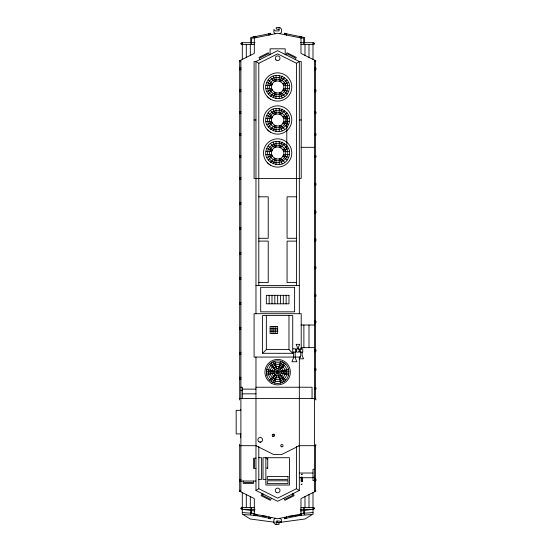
<?xml version="1.0" encoding="UTF-8"?>
<svg xmlns="http://www.w3.org/2000/svg" width="552" height="552" viewBox="0 0 552 552"><rect width="100%" height="100%" fill="white"/><g stroke="black" fill="none" stroke-linecap="round" stroke-linejoin="round"><path stroke-width="0.83" d="M274.006 371.179L266.381 371.179L266.719 375.084A11.309 11.309 0 0 0 269.652 380.156L271.991 381.949L274.723 383.081A11.309 11.309 0 0 0 280.575 383.081L283.307 381.949L285.646 380.156A11.309 11.309 0 0 0 288.579 375.084L288.917 371.179L281.292 371.179M239.706 67.903L239.72 60.941L240.175 60.596L240.631 60.941M240.631 491.059L239.941 491.342L239.844 490.604M266.381 371.172L266.719 369.226A11.309 11.309 0 0 1 269.652 364.154L271.991 362.36L274.723 361.229A11.309 11.309 0 0 1 280.575 361.229L283.307 362.36L285.646 364.154A11.309 11.309 0 0 1 288.579 369.226L288.917 371.172M314.668 60.941L315.358 60.658L315.454 61.396M266.871 458.884C266.478 457.622 268.576 458.484 267.403 459.105M267.755 458.65L267.685 468.31L267.044 468.482L266.871 467.841M315.592 480.799L315.592 490.935L315.247 491.39L314.668 491.059M302.123 477.473C302.365 476.928 301.371 476.824 301.219 477.232C302.537 478.322 302.151 478.363 302.158 481.275C301.551 482.952 300.771 480.047 302.123 481.303M284.811 34.7L284.949 34.01A0.704 0.704 0 0 1 286.315 33.927M286.198 34.983L286.336 34.293M286.426 35.031L286.709 33.644L284.577 33.217L284.577 34.659M299.363 37.646L299.646 36.259L301.495 36.632L301.213 38.019L277.649 33.258L254.086 38.019L253.81 36.632L255.652 36.259L255.935 37.646M299.598 37.688L299.736 36.998M255.562 515.002L255.707 514.312M255.935 514.354L255.652 515.74L253.81 515.368L254.086 513.981L277.649 518.742L301.213 513.981L301.495 515.368L299.646 515.74L299.363 514.354M268.872 516.969L268.589 518.356L270.721 518.783L270.721 517.341M268.962 517.707L269.1 517.017M270.487 517.3L270.349 517.99A0.704 0.704 0 0 1 268.983 518.073M272.081 371.172L272.184 370.689A5.63 5.63 0 0 1 273.688 368.17M274.723 383.081L280.575 361.229M266.761 82.483C260.365 96.248 283.328 105.756 288.537 91.501C294.934 77.735 271.97 68.227 266.761 82.483L271.991 84.642C268.665 91.805 280.602 96.745 283.314 89.334C286.64 82.179 274.696 77.232 271.991 84.642M266.761 115.471C260.365 129.237 283.328 138.752 288.537 124.497C294.934 110.731 271.97 101.216 266.761 115.471L271.991 117.638C268.665 124.8 280.602 129.741 283.314 122.33C286.64 115.168 274.696 110.227 271.991 117.638M266.761 148.467C260.365 162.233 283.328 171.741 288.537 157.486C294.934 143.72 271.97 134.212 266.761 148.467L271.991 150.634C268.665 157.789 280.602 162.736 283.314 155.326C286.64 148.164 274.696 143.223 271.991 150.634M273.143 97.876L275.303 92.653M279.995 81.33L282.162 76.1M273.143 130.872L275.303 125.642M279.995 114.326L282.162 109.096M273.143 163.868L275.303 158.638M279.995 147.315L282.162 142.092M255.321 37.288L254.72 37.584M269.21 33.996L270.08 33.941M286.088 518.004L285.218 518.059M299.984 514.712L300.578 514.416M285.977 54.855L287.026 52.75L296.3 57.387L295.251 59.499M262.172 493.564L261.117 495.675L270.39 500.312L271.446 498.201M263.014 493.985L262.379 495.254L269.969 499.042M271.17 381.425L274.986 374.822M278.629 368.515L282.438 361.905M272.86 382.405L276.676 375.795M280.319 369.488L284.128 362.885M285.218 33.941L286.088 33.996M270.08 518.059L269.21 518.004M241.997 43.863C241.1 44.836 240.803 42.587 241.928 43.291M239.844 68.51L239.844 69.179M239.844 90.424L239.844 91.094M239.844 112.346L239.844 113.008M239.844 134.26L239.844 134.929M239.844 156.181L239.844 156.844M315.454 69.179L315.454 68.51M239.844 178.096L239.844 178.765M315.454 91.094L315.454 90.424M239.844 203.081L239.844 203.743M315.454 113.008L315.454 112.346M239.844 228.059L239.844 228.728M315.454 134.929L315.454 134.26M239.844 253.044L239.844 253.706M315.454 156.844L315.454 156.181M239.844 278.022L239.844 278.691M315.454 184.658L315.454 183.988M239.844 303.007L239.844 303.669M315.454 212.465L315.454 211.802M239.844 327.985L239.844 328.654M315.454 240.272L315.454 239.609M239.844 352.969L239.844 353.632M315.454 268.086L315.454 267.416M239.844 377.947L239.844 378.617M315.454 295.893L315.454 295.23M315.454 322.292L315.454 321.623M315.454 351.044L315.454 350.375M315.454 369.895L315.454 369.226M239.844 479.998L239.844 480.661M315.454 388.753L315.454 388.084M315.454 480.192L315.454 479.522M313.301 508.137C314.198 507.164 314.495 509.413 313.377 508.709M280.009 33.727L281.423 32.313L281.423 29.014L280.009 27.6L276.235 27.6L276.235 29.014L279.064 29.484M268.286 94.061L272.343 89.997M280.657 81.682L284.722 77.625M270.577 96.358L274.641 92.294M282.955 83.98L287.019 79.916M268.286 127.057L272.343 122.992M280.657 114.678L284.722 110.614M270.577 129.354L274.641 125.29M282.955 116.976L287.019 112.912M268.286 160.052L272.343 155.988M280.657 147.674L284.722 143.61M270.577 162.343L274.641 158.286M282.955 149.971L287.019 145.907M262.566 353.301L262.566 315.592L292.732 315.592L292.732 353.301L262.566 353.301L266.34 349.533L266.34 315.592M269.652 380.156L285.646 364.154M275.296 518.273L273.882 519.687L273.882 522.986L275.296 524.4L279.064 524.4L279.064 522.986L276.235 522.516M273.647 368.156L274.013 367.825A5.63 5.63 0 0 1 275.745 366.866L276.186 366.694M281.651 376.153L281.285 376.485A5.63 5.63 0 0 1 279.602 377.444L279.112 377.616A5.63 5.63 0 0 1 276.214 377.596M285.998 34.459L285.329 34.5M269.3 517.541L269.969 517.5M240.417 69.248L240.417 68.434M240.417 91.17L240.417 90.355M313.377 43.291C314.495 42.587 314.198 44.836 313.301 43.863M240.417 113.084L240.417 112.27M314.888 68.434L314.888 69.248M240.417 135.005L240.417 134.184M314.888 90.355L314.888 91.17M240.417 156.92L240.417 156.106M314.888 112.27L314.888 113.084M240.417 178.841L240.417 178.02M314.888 134.184L314.888 135.005M240.417 203.819L240.417 203.005M314.888 156.106L314.888 156.92M240.417 228.804L240.417 227.983M314.888 183.913L314.888 184.734M240.417 253.782L240.417 252.968M314.888 211.726L314.888 212.541M240.417 278.767L240.417 277.946M314.888 239.533L314.888 240.348M240.417 303.745L240.417 302.931M314.888 267.34L314.888 268.162M240.417 328.73L240.417 327.909M314.888 295.154L314.888 295.969M240.417 353.708L240.417 352.894M240.417 378.693L240.417 377.872M314.888 321.547L314.888 322.368M314.888 350.299L314.888 351.113M314.888 369.157L314.888 369.971M314.888 388.008L314.888 388.822M240.417 480.737L240.417 479.923M241.928 508.709C240.803 509.413 241.1 507.164 241.997 508.137M314.888 479.446L314.888 480.268M269.969 34.5L269.3 34.459M285.329 517.5L285.998 517.541M296.507 285.425L296.507 63.287L299.329 61.534L301.219 61.534L301.219 178.434L254.086 178.434L254.086 61.534L255.969 61.534L277.649 50.694L299.329 61.534L299.329 313.708M283.549 498.352L277.649 501.306L255.969 490.466L258.798 488.713L258.798 446.54M311.597 514.975L305.028 519.004L277.649 522.654L275.993 522.427M260.261 57.808L267.851 54.013M255.969 313.708L255.969 61.534L258.798 63.287L277.649 53.854L296.507 63.287M299.329 445.685L281.893 454.406L273.406 454.406L255.969 445.685M293.126 493.564L294.181 495.675L284.908 500.312L283.852 498.201L299.329 490.466L296.507 488.713L277.649 498.145L258.798 488.713M285.329 499.042L292.919 495.254L292.284 493.985M266.761 91.501L271.991 89.334M283.314 84.642L288.537 82.483M266.761 124.497L271.991 122.33M283.314 117.638L288.537 115.471M266.761 157.486L271.991 155.326M283.314 150.634L288.537 148.467M254.658 36.715L255.024 36.687M300.64 515.285L300.281 515.313M266.719 375.084L288.579 369.226M253.851 36.867L250.677 37.508L250.677 43.387M255.7 36.487L268.638 33.872M254.037 37.784L251.615 38.274L251.615 43.863M286.66 518.128L299.598 515.513M300.281 36.687L300.64 36.715M300.578 37.584L299.984 37.288M254.72 514.416L255.321 514.712M255.024 515.313L254.658 515.285M300.467 510.986L312.998 509.317L300.274 509.317M260.213 442.152L260.82 442.069M300.467 513.484L312.998 512.546M288.855 516.237L293.14 515.92M294.851 515.789L312.998 514.436L312.998 492.584M255.024 42.683L242.3 42.683L242.3 59.416M300.274 42.683L312.998 42.683L312.998 59.416M242.3 42.918L241.59 42.918A0.704 0.704 0 0 0 240.886 43.629A0.704 0.704 0 0 0 241.59 44.332L242.3 44.332M312.998 42.918L313.708 42.918A0.704 0.704 0 0 1 314.412 43.629A0.704 0.704 0 0 1 313.708 44.332L312.998 44.332M242.3 44.567L254.32 44.567M300.978 44.567L312.998 44.567M240.886 60.361L240.175 60.361A0.704 0.704 0 0 0 239.823 61.679M314.412 60.361L315.123 60.361A0.704 0.704 0 0 1 315.475 61.679M240.886 67.903L239.471 67.903L239.471 69.787L240.886 69.787M314.412 67.903L315.827 67.903L315.827 69.787L314.412 69.787M240.175 68.137L240.886 68.137M314.412 68.137L315.123 68.137M240.175 69.552L240.886 69.552M314.412 69.552L315.123 69.552M266.023 85.367L271.77 85.367M283.528 85.367L289.276 85.367M266.023 88.61L271.77 88.61M283.528 88.61L289.276 88.61M240.886 89.817L239.471 89.817L239.471 91.701L240.886 91.701M314.412 89.817L315.827 89.817L315.827 91.701L314.412 91.701M240.175 90.052L240.886 90.052M314.412 90.052L315.123 90.052M240.175 91.466L240.886 91.466M314.412 91.466L315.123 91.466M240.886 111.739L239.471 111.739L239.471 113.622L240.886 113.622M314.412 111.739L315.827 111.739L315.827 113.622L314.412 113.622M240.175 111.973L240.886 111.973M314.412 111.973L315.123 111.973M240.175 113.388L240.886 113.388M314.412 113.388L315.123 113.388M266.023 118.363L271.77 118.363M283.528 118.363L289.276 118.363M254.086 119.984L255.969 119.984M299.329 119.984L301.219 119.984M266.023 121.606L271.77 121.606M283.528 121.606L289.276 121.606M240.886 133.653L239.471 133.653L239.471 135.537L240.886 135.537M314.412 133.653L315.827 133.653L315.827 135.537L314.412 135.537M240.175 133.888L240.886 133.888M314.412 133.888L315.123 133.888M240.175 135.302L240.886 135.302M314.412 135.302L315.123 135.302M301.006 147.322L314.412 147.322M266.023 151.358L271.77 151.358M283.528 151.358L289.276 151.358M266.023 154.601L271.77 154.601M283.528 154.601L289.276 154.601M240.886 155.567L239.471 155.567L239.471 157.458L240.886 157.458M314.412 155.567L315.827 155.567L315.827 157.458L314.412 157.458M240.175 155.809L240.886 155.809M240.175 157.223L240.886 157.223M240.886 177.489L239.471 177.489L239.471 179.372L240.886 179.372M240.175 177.723L240.886 177.723M240.175 179.138L240.886 179.138M314.412 183.381L315.827 183.381L315.827 185.265L314.412 185.265M258.798 196.816L268.224 196.816L268.224 238.291L258.798 238.291M296.507 196.816L287.075 196.816L287.075 238.291L296.507 238.291M240.886 202.467L239.471 202.467L239.471 204.357L240.886 204.357M240.175 202.708L240.886 202.708M240.175 204.123L240.886 204.123M314.412 211.188L315.827 211.188L315.827 213.072L314.412 213.072M240.886 227.452L239.471 227.452L239.471 229.335L240.886 229.335M240.175 227.686L240.886 227.686M240.175 229.101L240.886 229.101M314.412 239.002L315.827 239.002L315.827 240.886L314.412 240.886M258.798 241.1L268.224 241.1L268.224 282.596L258.798 282.596M296.507 241.12L287.075 241.12L287.075 282.596L296.507 282.596M240.886 252.43L239.471 252.43L239.471 254.32L240.886 254.32M240.175 252.671L240.886 252.671M240.175 254.086L240.886 254.086M314.412 266.809L315.827 266.809L315.827 268.693L314.412 268.693M240.886 277.414L239.471 277.414L239.471 279.298L240.886 279.298M240.175 277.649L240.886 277.649M240.175 279.064L240.886 279.064M255.969 285.425L299.329 285.425M314.412 294.616L315.827 294.616L315.827 296.507L314.412 296.507M240.886 302.392L239.471 302.392L239.471 304.283L240.886 304.283M240.175 302.634L240.886 302.634M240.175 304.048L240.886 304.048M314.412 321.016L315.827 321.016L315.827 322.899L314.412 322.899M301.006 325.018L314.412 325.018M240.886 327.377L239.471 327.377L239.471 329.261L240.886 329.261M240.175 327.612L240.886 327.612M270.107 328.792L277.649 328.792M240.175 329.026L240.886 329.026M270.107 331.145L277.649 331.145M301.006 347.643L314.412 347.643M293.084 348.823L295.679 348.823M296.624 348.823L299.218 348.823M300.157 348.823L302.751 348.823L302.751 352.121L300.157 352.121M266.34 349.533L288.965 349.533L292.732 353.301M295.561 349.533L296.617 349.768M298.832 349.533L300.536 349.768M299.17 349.768L299.198 351.417M314.412 349.768L315.827 349.768L315.827 351.652L314.412 351.652M295.561 351.417L296.665 351.417M298.832 351.417L300.536 351.417M293.084 352.121L295.679 352.121M296.624 352.121L299.218 352.121M240.886 352.355L239.471 352.355L239.471 354.246L240.886 354.246M240.175 352.597L240.886 352.597M240.175 354.011L240.886 354.011M300.592 357.075L254.086 357.075L254.086 313.708L301.219 313.708L301.219 349.416M314.654 368.501L315.592 368.501L315.592 351.652M314.412 368.619L315.827 368.619L315.827 370.502L314.412 370.502M266.381 373.131L274.006 373.131M281.292 373.131L288.917 373.131M240.886 377.34L239.471 377.34L239.471 379.224L240.886 379.224M240.175 377.575L240.886 377.575M240.175 378.989L240.886 378.989M240.886 387.235L242.3 387.235L242.3 398.551M255.969 387.235L312.059 387.235L312.059 398.551M314.412 387.476L315.827 387.476L315.827 389.36L314.412 389.36M242.3 389.125L255.969 389.125M314.412 389.125L315.123 389.125A0.704 0.704 0 0 0 315.475 387.801M314.654 389.533L315.592 389.533L315.592 398.861L314.792 398.861M240.886 390.54L242.3 390.54M242.3 393.838L255.969 393.838M240.886 410.336L236.173 410.336L236.173 433.9L240.886 433.9M256.349 445.685L239.471 445.685L239.471 444.27M298.949 445.685L315.827 445.685L315.827 444.27M258.798 457.705L261.627 457.705L261.627 479.384L258.798 479.384M255.969 458.174L253.609 458.174L253.609 468.544L255.969 468.544M314.412 469.255L312.998 469.255L312.998 480.564L315.123 480.564M299.329 473.023L312.998 473.023M312.998 477.266L314.412 477.266M299.329 477.735L312.998 477.735M314.412 478.915L315.827 478.915L315.827 480.799L314.412 480.799M240.886 479.384L239.471 479.384L239.471 481.275L240.886 481.275M265.864 479.384L263.035 479.384L263.035 457.705L289.434 457.705L289.434 485.042L265.864 485.042L265.864 457.705M240.175 479.619L240.886 479.619M240.175 481.033L255.969 481.033M244.184 482.448L252.671 482.448M240.886 491.639L240.175 491.639A0.704 0.704 0 0 1 239.823 490.321M314.412 491.639L315.123 491.639A0.704 0.704 0 0 0 315.475 490.321M242.3 507.433L254.32 507.433M300.978 507.433L312.998 507.433M242.3 507.667L241.59 507.667A0.704 0.704 0 0 0 240.886 508.371A0.704 0.704 0 0 0 241.59 509.082L242.3 509.082M312.998 507.667L313.708 507.667A0.704 0.704 0 0 1 314.412 508.371A0.704 0.704 0 0 1 313.708 509.082L312.998 509.082M255.024 509.317L242.3 509.317L254.831 510.986M242.3 512.546L254.831 513.484M257.874 515.596L242.3 514.436L242.3 492.584M262.159 515.92L266.443 516.237M274.33 522.206L250.27 519.004L243.701 514.975M286.66 33.872L299.598 36.487M301.447 36.867L304.621 37.508L304.621 43.387M301.261 37.784L303.683 38.274L303.683 43.863M255.7 515.513L268.638 518.128M266.719 369.226L288.579 375.084M279.112 366.694L279.581 366.838A5.63 5.63 0 0 1 281.292 367.839L281.651 368.156M276.186 377.616L275.717 377.471A5.63 5.63 0 0 1 274.054 376.471L273.647 376.153A5.63 5.63 0 0 1 272.233 373.614L272.081 373.138A5.63 5.63 0 0 1 272.129 371.179M283.314 89.334L288.537 91.501M283.314 122.33L288.537 124.497M283.314 155.326L288.537 157.486M267.403 467.62L267.755 468.075M287.447 54.013L295.037 57.808M267.651 96.986L269.797 98.746M267.651 129.982L269.797 131.742M267.651 162.978L269.797 164.737M275.296 33.727L273.882 32.313L273.882 29.484L275.296 30.898L279.064 30.898L279.064 27.6M270.577 77.625L274.641 81.682M282.955 89.997L287.019 94.061M268.286 79.916L272.343 83.98M280.657 92.294L284.722 96.358M270.577 110.614L274.641 114.678M282.955 122.992L287.019 127.057M268.286 112.912L272.343 116.976M280.657 125.29L284.722 129.354M270.577 143.61L274.641 147.674M282.955 155.988L287.019 160.052M268.286 145.907L272.343 149.971M280.657 158.286L284.722 162.343M269.652 364.154L285.646 380.156M280.009 518.273L281.423 519.687L281.423 522.516L280.009 521.102L276.235 521.102L276.235 524.4M272.86 361.905L276.676 368.515M280.319 374.822L284.128 381.425M271.17 362.885L274.986 369.488M278.629 375.795L282.438 382.405M286.792 116.196C282.417 104.218 263.132 112.208 268.507 123.772C272.881 135.751 292.167 127.76 286.792 116.196L286.792 149.192C292.167 160.756 272.881 168.739 268.507 156.768C263.132 145.204 282.417 137.213 286.792 149.192M269.328 54.855L268.272 52.75L258.998 57.387L260.047 59.499M273.143 76.1L275.303 81.33M279.995 92.653L282.162 97.876M273.143 109.096L275.303 114.326M279.995 125.642L282.162 130.872M273.143 142.092L275.303 147.315M279.995 158.638L282.162 163.868M274.723 361.229L280.575 383.081M283.217 371.172L283.114 370.689A5.63 5.63 0 0 0 281.658 368.17M270.487 34.7L270.349 34.01A0.704 0.704 0 0 0 268.983 33.927M268.962 34.293L269.1 34.983M268.872 35.031L268.589 33.644L270.721 33.217L270.721 34.659M255.562 36.998L255.707 37.688M299.598 514.312L299.736 515.002M286.426 516.969L286.709 518.356L284.577 518.783L284.577 517.341M286.198 517.017L286.336 517.707M284.811 517.3L284.949 517.99A0.704 0.704 0 0 0 286.315 518.073M315.827 399.965L315.827 398.551L239.471 398.551L239.471 399.965M315.592 61.065L315.592 67.903M315.592 69.787L315.592 89.817M315.592 91.701L315.592 111.739M315.592 113.622L315.592 133.653M315.592 135.537L315.592 155.567M315.592 157.458L315.592 183.381M315.592 185.265L315.592 211.188M315.592 213.072L315.592 239.002M315.592 240.886L315.592 266.809M315.592 268.693L315.592 294.616M315.592 296.507L315.592 321.016M315.592 322.899L315.592 349.768M315.592 370.502L315.592 387.476M315.592 445.685L315.592 478.915M308.996 44.567L308.996 57.415M308.996 325.018L308.996 347.643M308.996 494.585L308.996 507.433M304.987 44.567L304.987 55.407M304.987 496.593L304.987 507.433M304.621 508.613L304.621 514.492M303.883 325.018L303.883 347.643M303.683 508.137L303.683 513.726M302.165 352.121L302.165 355.419L303.579 358.814L299.336 358.814L300.75 355.419L300.75 352.121M301.219 477.501L301.219 481.275M300.978 37.971L300.978 53.406L314.412 60.12L314.412 491.88L300.978 498.594L300.978 514.029M300.198 349.533L300.171 351.417M299.329 357.075L299.329 490.466M298.508 348.823L298.508 347.173L299.688 344.344L296.155 344.344L297.328 347.173L297.328 348.823M296.638 349.533L296.617 351.417M296.507 446.547L296.507 488.713M295.658 349.533L295.658 351.417M295.203 352.121L295.203 357.779L296.852 361.739L291.904 361.739L293.554 357.779L293.554 352.121M288.965 315.592L288.965 349.533M286.136 295.327L286.136 303.807M285.191 54.469L285.191 48.811L270.107 48.811L270.107 54.469M283.307 295.327L283.307 303.807M280.478 295.327L280.478 303.807M279.271 75.369L279.271 81.109M279.271 92.867L279.271 98.615M279.271 108.358L279.271 114.105M279.271 125.863L279.271 131.611M279.271 141.353L279.271 147.101M279.271 158.859L279.271 164.6M277.649 295.327L277.649 303.807M277.649 521.074L277.649 522.654M276.028 75.369L276.028 81.109M276.028 92.867L276.028 98.615M276.028 108.358L276.028 114.105M276.028 125.863L276.028 131.611M276.028 141.353L276.028 147.101M276.028 158.859L276.028 164.6M275.765 326.432L275.765 333.505M274.82 295.327L274.82 303.807M273.882 326.432L273.882 333.505M271.991 295.327L271.991 303.807M271.991 326.432L271.991 333.505M269.162 295.327L269.162 303.807M258.798 63.287L258.798 285.425M255.969 357.075L255.969 490.466M254.555 459.119L254.555 467.606M254.32 37.971L254.32 53.406L240.886 60.12L240.886 491.88L254.32 498.594L254.32 514.029M253.609 481.033L253.609 483.393L243.239 483.393L243.239 481.033M251.615 508.137L251.615 513.726M250.677 508.613L250.677 514.492M250.311 44.567L250.311 55.407M250.311 496.593L250.311 507.433M246.302 44.567L246.302 57.415M246.302 494.585L246.302 507.433M240.658 409.246L240.658 410.64M240.658 433.561L240.658 437.784M239.706 69.787L239.706 89.817M239.706 91.701L239.706 111.739M239.706 113.622L239.706 133.653M239.706 135.537L239.706 155.567M239.706 157.458L239.706 177.489M239.706 179.372L239.706 202.467M239.706 204.357L239.706 227.452M239.706 229.335L239.706 252.43M239.706 254.32L239.706 277.414M239.706 279.298L239.706 302.392M239.706 304.283L239.706 327.377M239.706 329.261L239.706 352.355M239.706 354.246L239.706 377.34M239.706 379.224L239.706 398.551M239.706 445.685L239.706 479.384M239.706 481.275L239.706 490.935M283.217 371.179A5.63 5.63 0 0 1 283.217 373.131L283.114 373.621A5.63 5.63 0 0 1 281.658 376.14M276.214 366.714A5.63 5.63 0 0 1 279.133 366.714M255.403 515.333A0.704 0.704 0 0 1 254.175 514.726M301.123 514.726A0.704 0.704 0 0 1 299.902 515.333M299.902 36.667A0.704 0.704 0 0 1 301.123 37.274M254.175 37.274A0.704 0.704 0 0 1 255.403 36.667M315.475 479.246A0.704 0.704 0 0 1 315.475 480.468M315.475 294.947A0.704 0.704 0 0 1 315.475 296.176M315.475 267.14A0.704 0.704 0 0 1 315.475 268.362M315.475 239.327A0.704 0.704 0 0 1 315.475 240.555M315.475 211.519A0.704 0.704 0 0 1 315.475 212.748M315.475 368.95A0.704 0.704 0 0 1 315.475 370.178M315.475 350.099A0.704 0.704 0 0 1 315.475 351.32M315.475 183.712A0.704 0.704 0 0 1 315.475 184.934M315.475 90.148A0.704 0.704 0 0 1 315.475 91.37M315.475 112.063A0.704 0.704 0 0 1 315.475 113.291M315.475 133.984A0.704 0.704 0 0 1 315.475 135.205M315.475 68.227A0.704 0.704 0 0 1 315.475 69.455M315.475 321.347A0.704 0.704 0 0 1 315.475 322.568M315.475 155.899A0.704 0.704 0 0 1 315.475 157.127M239.823 69.455A0.704 0.704 0 0 1 239.823 68.227M239.823 91.37A0.704 0.704 0 0 1 239.823 90.148M239.823 113.291A0.704 0.704 0 0 1 239.823 112.063M239.823 135.205A0.704 0.704 0 0 1 239.823 133.984M239.823 157.127A0.704 0.704 0 0 1 239.823 155.899M239.823 179.041A0.704 0.704 0 0 1 239.823 177.82M239.823 204.026A0.704 0.704 0 0 1 239.823 202.798M239.823 229.004A0.704 0.704 0 0 1 239.823 227.783M239.823 253.989A0.704 0.704 0 0 1 239.823 252.761M239.823 278.967A0.704 0.704 0 0 1 239.823 277.746M239.823 303.952A0.704 0.704 0 0 1 239.823 302.724M239.823 328.93A0.704 0.704 0 0 1 239.823 327.709M239.823 353.915A0.704 0.704 0 0 1 239.823 352.687M239.823 480.944A0.704 0.704 0 0 1 239.823 479.716M239.823 378.893A0.704 0.704 0 0 1 239.823 377.671M274.089 435.135A0.704 0.704 0 0 1 274.089 435.5M273.909 435.818A0.704 0.704 0 0 1 273.592 435.997M273.054 434.7A0.704 0.704 0 0 1 273.764 434.7M268.258 371.33L268.541 374.594A9.425 9.425 0 0 0 270.984 378.824L275.207 381.259A9.425 9.425 0 0 0 280.092 381.259L284.315 378.824A9.425 9.425 0 0 0 286.757 374.594L286.757 369.716A9.425 9.425 0 0 0 284.315 365.486L280.092 363.05A9.425 9.425 0 0 0 275.207 363.05L270.984 365.486A9.425 9.425 0 0 0 268.541 369.716L268.258 371.33M270.135 371.496L270.363 374.104A7.542 7.542 0 0 0 272.315 377.485L275.696 379.438A7.542 7.542 0 0 0 279.602 379.438L282.983 377.485A7.542 7.542 0 0 0 284.935 374.104L284.935 370.206A7.542 7.542 0 0 0 282.983 366.825L279.602 364.872A7.542 7.542 0 0 0 275.696 364.872L272.315 366.825A7.542 7.542 0 0 0 270.363 370.206L270.135 371.496M267.941 85.056C264.925 97.449 285.405 101.52 287.357 88.92C290.373 76.535 269.9 72.457 267.941 85.056M269.79 85.429C267.354 95.455 283.928 98.753 285.508 88.555C287.951 78.522 271.377 75.231 269.79 85.429M269.79 118.418C267.354 128.45 283.928 131.749 285.508 121.55C287.951 111.518 271.377 108.22 269.79 118.418M269.79 151.414C267.354 161.446 283.928 164.737 285.508 154.539C287.951 144.514 271.377 141.215 269.79 151.414M302.158 474.175C301.571 475.348 300.73 474.161 302.158 474.175M301.254 484.346C301.785 484.932 302.627 483.552 301.254 484.346M301.254 479.929C301.654 481.634 302.751 478.874 301.254 479.929M302.158 478.667C301.226 480.199 301.047 477.252 302.158 478.667M302.158 477.646L301.219 477.646L302.158 477.646M301.254 481.027L302.158 481.13L301.254 481.027M294.616 287.309L260.682 287.309L260.682 311.825L294.616 311.825L294.616 287.309M288.965 295.327L266.34 295.327L266.34 303.807L288.965 303.807L288.965 295.327M277.649 326.432L270.107 326.432L270.107 333.505L277.649 333.505L277.649 326.432M288.02 476.555L267.278 476.555L267.278 479.384L288.02 479.384L288.02 476.555M288.02 480.799L267.278 480.799L267.278 483.628L288.02 483.628L288.02 480.799M271.287 383.178A12.724 12.724 0 0 0 290.373 372.151A12.724 12.724 0 0 0 271.287 361.132A12.724 12.724 0 0 0 271.287 383.178M275.765 375.422A3.767 3.767 0 0 0 281.423 372.151A3.767 3.767 0 0 0 275.765 368.888A3.767 3.767 0 0 0 275.765 375.422M270.577 165.227A14.138 14.138 0 0 0 291.787 152.98A14.138 14.138 0 0 0 270.577 140.732A14.138 14.138 0 0 0 270.577 165.227M270.577 99.236A14.138 14.138 0 0 0 291.787 86.988A14.138 14.138 0 0 0 270.577 74.741A14.138 14.138 0 0 0 270.577 99.236M275.986 59.906A2.36 2.36 0 0 0 279.926 58.85A2.36 2.36 0 0 0 277.042 55.959A2.36 2.36 0 0 0 275.986 59.906M270.577 132.232A14.138 14.138 0 0 0 291.787 119.984A14.138 14.138 0 0 0 270.577 107.737A14.138 14.138 0 0 0 270.577 132.232M281.306 446.706A1.18 1.18 0 0 0 283.072 445.685A1.18 1.18 0 0 0 281.306 444.664A1.18 1.18 0 0 0 281.306 446.706M272.819 436.335A1.18 1.18 0 0 0 274.585 435.314A1.18 1.18 0 0 0 272.819 434.293A1.18 1.18 0 0 0 272.819 436.335M276.469 492.501A2.36 2.36 0 0 0 280.009 490.466A2.36 2.36 0 0 0 276.469 488.423A2.36 2.36 0 0 0 276.469 492.501M259.033 441.835A2.36 2.36 0 0 0 262.566 439.792A2.36 2.36 0 0 0 259.033 437.75A2.36 2.36 0 0 0 259.033 441.835"/></g></svg>
